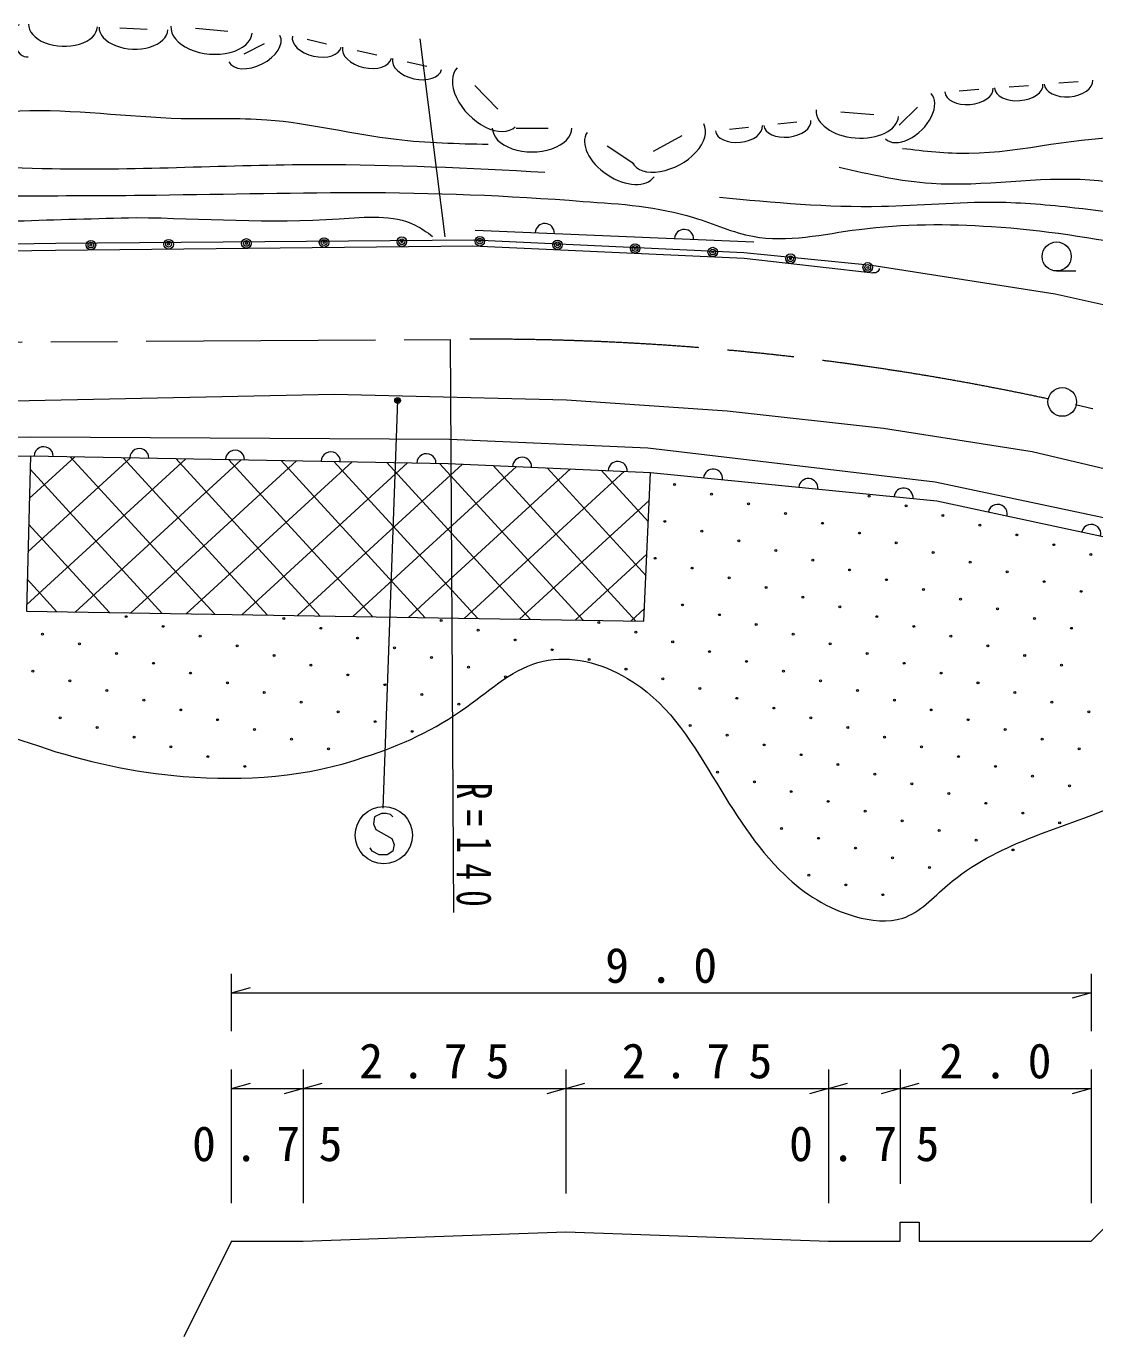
# Model space of a CAD drawing. Units: millimetres, scale not verified. Extents: x 40000 to 680000, y 20000 to 380000.
# Drawn here: x 115223 to 171159, y 239670 to 308282 of the extents above; entities that cross this region are included whole.
import ezdxf

# ---------------------------------------------------------------- set-up
doc = ezdxf.new("R2010")
doc.units = ezdxf.units.MM
doc.header["$LTSCALE"] = 1000
doc.linetypes.add('CHAIN', pattern=[18.5, 12, -1.5, 3.5, -1.5])
for name, color, linetype, lineweight in [('M-BGD', 7, 'Continuous', 13), ('M-BMK', 2, 'CHAIN', 13), ('M-BMK-SRVR', 3, 'Continuous', 13), ('M-STR-HTXT', 7, 'Continuous', 13), ('M-STR-STRC', 7, 'Continuous', 13)]:
    doc.layers.add(name, color=color, linetype=linetype, lineweight=lineweight)
doc.styles.add('ＭＳ ゴシック', font='')
doc.styles.get('ＭＳ ゴシック').set_extended_font_data('MS Gothic')

msp = doc.modelspace()

# ---------------------------------------------------------------- hatches: boundary and pattern name
at = {"layer": 'M-BGD'}
h = msp.add_hatch(dxfattribs=at)
h.set_pattern_fill('USER', color=256, style=0, pattern_type=2)
h.set_pattern_definition([(222.5178, (229703, 192999), (1351.638, -1474.135), []), (312.5178, (229703, 192999), (1474.135, 1351.638), [])])
h.paths.add_polyline_path([(115441, 285783), (137318, 285381), (147910, 284922), (147561, 277129), (115231, 277655)])

# ---------------------------------------------------------------- linework, layer by layer
for p, q in [((120119, 308193), (121559, 308134)), ((124077, 308171), (125777, 308028)), ((126633, 306835), (127703, 307383)), ((129924, 307595), (130947, 307365)), ((132548, 307006), (133571, 306776)), ((135172, 306416), (136195, 306186)), ((169273, 305310), (170288, 305389)), ((138700, 305181), (139914, 303943)), ((164066, 304903), (165081, 304982)), ((166669, 305106), (167685, 305186)), ((160921, 303097), (161873, 304049)), ((154570, 303165), (155557, 303272)), ((157865, 303796), (159589, 303653)), ((140872, 302949), (142537, 302949)), ((152037, 302890), (153025, 302997)), ((145634, 302027), (147038, 301099)), ((148067, 301748), (149566, 302557)), ((138724, 297610), (153306, 296989)), ((159246, 295408), (159545, 295375)), ((169163, 295468), (170163, 295468)), ((125969, 255670), (125969, 258670)), ((170969, 258671), (170969, 255671)), ((125969, 257670), (126969, 257950)), ((125969, 257670), (170969, 257671)), ((170969, 257671), (169969, 257391)), ((125969, 246670), (125969, 253670)), ((129719, 253670), (129719, 246670)), ((143469, 253671), (143469, 247171)), ((157219, 253671), (157219, 246671)), ((160969, 253671), (160969, 247671)), ((170969, 253671), (170969, 246671)), ((125969, 252670), (126969, 252950)), ((125969, 252670), (129719, 252670)), ((129719, 252670), (128719, 252390)), ((129719, 252670), (130719, 252950)), ((129719, 252670), (143469, 252671)), ((143469, 252671), (142469, 252391)), ((143469, 252671), (144469, 252951)), ((143469, 252671), (157219, 252671)), ((157219, 252671), (156219, 252391)), ((157219, 252671), (158219, 252951)), ((157219, 252671), (160969, 252671)), ((160969, 252671), (159969, 252391)), ((160969, 252671), (161969, 252951)), ((160969, 252671), (170969, 252671)), ((170969, 252671), (169969, 252391)), ((125969, 244670), (123469, 239670)), ((125969, 244670), (129719, 244670))]:
    msp.add_line(p, q, dxfattribs=at)
for points in [[(70468, 301477), (76235, 301003), (76090, 296297), (116768, 296928), (138659, 297106), (152785, 296440), (159485, 295775), (169086, 294266), (177249, 292448), (181021, 291338)], [(69786, 295893), (116757, 296550), (138610, 296791), (152809, 296130), (159246, 295408)], [(159871, 295590), (159866, 295550), (159840, 295492), (159804, 295446), (159749, 295402), (159696, 295378), (159624, 295366), (159545, 295375)], [(68965, 289175), (81154, 288455), (109477, 288570), (131341, 289027), (143503, 288723), (151912, 288152), (160093, 287239), (167879, 286021), (176516, 283967), (192635, 278911), (196440, 276666), (200854, 272556), (205025, 265099), (206586, 262036)], [(182044, 276941), (182618, 277343), (181240, 280157), (173431, 282166), (162808, 284406), (147764, 286185), (137378, 286644), (115444, 286759), (77330, 286701), (72105, 286816), (68697, 286976)], [(68542, 285707), (115441, 285783), (137318, 285381), (147910, 284922), (162896, 283429), (173374, 281190), (179460, 279755), (182044, 276941)], [(115441, 285783), (115231, 277655), (147561, 277129), (147910, 284922)], [(129719, 244670), (143469, 245171), (157219, 244671), (160969, 244671), (160969, 245671), (161969, 245671), (161969, 244671), (170969, 244671), (175969, 249671)]]:
    msp.add_lwpolyline(points, dxfattribs=at)
for centre, radius in [((122678, 296866), 250), ((126747, 296911), 250), ((130816, 296955), 250), ((130816, 296955), 150), ((134885, 297000), 250), ((134885, 297000), 150), ((138968, 297025), 250), ((138968, 297025), 150), ((118609, 296821), 250), ((118609, 296821), 150), ((118609, 296821), 50), ((122678, 296866), 150), ((122678, 296866), 50), ((126747, 296911), 150), ((126747, 296911), 50), ((130816, 296955), 50), ((134885, 297000), 50), ((138968, 297025), 50), ((143032, 296836), 250), ((143032, 296836), 150), ((143032, 296836), 50), ((147097, 296646), 250), ((147097, 296646), 150), ((147097, 296646), 50), ((151162, 296457), 250), ((151162, 296457), 150), ((151162, 296457), 50), ((169163, 296228), 760), ((155230, 296110), 250), ((155230, 296110), 150), ((155230, 296110), 50), ((159274, 295656), 250), ((159274, 295656), 150), ((159274, 295656), 50), ((149165, 284294), 50), ((151099, 283785), 50), ((159345, 283683), 50), ((153033, 283276), 50), ((154967, 282767), 50), ((161279, 283174), 50), ((163213, 282665), 50), ((148656, 282359), 50), ((156902, 282258), 50), ((165147, 282156), 50), ((150590, 281850), 50), ((152524, 281342), 50), ((158836, 281749), 50), ((167081, 281647), 50), ((154458, 280833), 50), ((160770, 281240), 50), ((162704, 280731), 50), ((169016, 281138), 50), ((170950, 280629), 50), ((148147, 280425), 50), ((150081, 279916), 50), ((156393, 280324), 50), ((164638, 280222), 50), ((152015, 279407), 50), ((158327, 279815), 50), ((160261, 279306), 50), ((166572, 279713), 50), ((168507, 279204), 50), ((153950, 278898), 50), ((162195, 278797), 50), ((170441, 278695), 50), ((149572, 277982), 50), ((155884, 278389), 50), ((157818, 277881), 50), ((164129, 278288), 50), ((120458, 277371), 50), ((128704, 277269), 50), ((136949, 277168), 50), ((151506, 277473), 50), ((159752, 277372), 50), ((166063, 277779), 50), ((167998, 277270), 50), ((122392, 276862), 50), ((130638, 276760), 50), ((138884, 276659), 50), ((145195, 277066), 50), ((147129, 276557), 50), ((153441, 276964), 50), ((161686, 276863), 50), ((169932, 276761), 50), ((116081, 276455), 50), ((118015, 275946), 50), ((124327, 276353), 50), ((126261, 275844), 50), ((132572, 276251), 50), ((140818, 276150), 50), ((149063, 276048), 50), ((155375, 276455), 50), ((157309, 275946), 50), ((163620, 276354), 50), ((165554, 275845), 50), ((119949, 275437), 50), ((128195, 275335), 50), ((134506, 275742), 50), ((136440, 275233), 50), ((142752, 275641), 50), ((144686, 275132), 50), ((150997, 275539), 50), ((159243, 275437), 50), ((167489, 275336), 50), ((115572, 274520), 50), ((121883, 274928), 50), ((123818, 274419), 50), ((130129, 274826), 50), ((138375, 274724), 50), ((146620, 274623), 50), ((152932, 275030), 50), ((154866, 274521), 50), ((161177, 274928), 50), ((163111, 274419), 50), ((169423, 274827), 50), ((117506, 274011), 50), ((125752, 273910), 50), ((132063, 274317), 50), ((133997, 273808), 50), ((140309, 274215), 50), ((148554, 274114), 50), ((156800, 274012), 50), ((165046, 273911), 50), ((119440, 273503), 50), ((127686, 273401), 50), ((135932, 273299), 50), ((150489, 273605), 50), ((152423, 273096), 50), ((158734, 273503), 50), ((166980, 273402), 50), ((121375, 272994), 50), ((123309, 272485), 50), ((129620, 272892), 50), ((131554, 272383), 50), ((137866, 272790), 50), ((154357, 272587), 50), ((160668, 272994), 50), ((162602, 272485), 50), ((168914, 272893), 50), ((170848, 272384), 50), ((116997, 272077), 50), ((125243, 271976), 50), ((133488, 271874), 50), ((149980, 271671), 50), ((156291, 272078), 50), ((164537, 271976), 50), ((118931, 271568), 50), ((120866, 271059), 50), ((127177, 271467), 50), ((135423, 271365), 50), ((151914, 271162), 50), ((158225, 271569), 50), ((160159, 271060), 50), ((166471, 271467), 50), ((122800, 270550), 50), ((129111, 270958), 50), ((131045, 270449), 50), ((153848, 270653), 50), ((162093, 270551), 50), ((168405, 270958), 50), ((170339, 270450), 50), ((124734, 270042), 50), ((155782, 270144), 50), ((157716, 269635), 50), ((164028, 270042), 50), ((126668, 269533), 50), ((151405, 269228), 50), ((159650, 269126), 50), ((165962, 269533), 50), ((167896, 269024), 50), ((153339, 268719), 50), ((161585, 268617), 50), ((169830, 268515), 50), ((155273, 268210), 50), ((157207, 267701), 50), ((163519, 268108), 50), ((165453, 267599), 50), ((159141, 267192), 50), ((167387, 267090), 50), ((154764, 266276), 50), ((161076, 266683), 50), ((163010, 266174), 50), ((169321, 266581), 50), ((156698, 265767), 50), ((164944, 265665), 50), ((158632, 265258), 50), ((166878, 265156), 50), ((160567, 264749), 50), ((162501, 264240), 50), ((156189, 263832), 50), ((158124, 263324), 50), ((160058, 262815), 50)]:
    msp.add_circle(centre, radius, dxfattribs=at)
for centre, start, end in [((142369, 297455), 357.56133, 177.56133), ((149660, 297144), 357.56133, 177.56133), ((116137, 285770), 358.94847, 178.94847), ((121146, 285678), 358.94847, 178.94847), ((126155, 285586), 358.94847, 178.94847), ((131164, 285494), 358.94847, 178.94847), ((136173, 285402), 358.94847, 178.94847), ((141179, 285214), 357.51779, 177.51779), ((146185, 284997), 357.51779, 177.51779), ((151177, 284597), 354.31217, 174.31217), ((156162, 284100), 354.31217, 174.31217), ((161147, 283604), 354.31217, 174.31217), ((166077, 282750), 347.9364, 167.9364), ((170976, 281703), 347.9364, 167.9364)]:
    msp.add_arc(centre, 500, start, end, dxfattribs=at)
for centre, major_axis, start_param, end_param in [((115086, 307516), (238, -833), 3.141593, 6.283185), ((117148, 308316), (-1800, 74), 0, 3.141593), ((120839, 308164), (-1800, 74), 0, 3.141593), ((124927, 308099), (-2125, 178), 0, 3.141593), ((127168, 307109), (1339, 684), 3.141593, 6.283185), ((130436, 307480), (1279, -288), 3.141593, 6.283185), ((133060, 306891), (1279, -288), 3.141593, 6.283185), ((135684, 306301), (1279, -288), 3.141593, 6.283185), ((139307, 304562), (-1517, 1547), 0, 3.141593), ((169780, 305350), (1269, 99), 3.141593, 6.283185), ((161397, 303573), (-1190, -1190), 0, 3.141593), ((164573, 304943), (1269, 99), 3.141593, 6.283185), ((167177, 305146), (1269, 99), 3.141593, 6.283185), ((155064, 303218), (1235, 134), 3.141593, 6.283185), ((158727, 303725), (2154, -178), 3.141593, 6.283185), ((141704, 302949), (-2082, 0), 0, 3.141593), ((146336, 301563), (1755, -1160), 3.141593, 6.283185), ((148817, 302153), (-1874, -1011), 0, 3.141593), ((152531, 302944), (1234, 134), 3.141593, 6.283185)]:
    msp.add_ellipse(centre, major_axis=major_axis, ratio=0.6, start_param=start_param, end_param=end_param, dxfattribs=at)
for points, knots in [([(76235, 301003), (78404, 301013), (80572, 301023), (82737, 301118), (85493, 301239), (88243, 301499), (90997, 301703), (94273, 301945), (97553, 302109), (100828, 302361), (103047, 302522), (105264, 302701), (107475, 302982), (109949, 303304), (112415, 303768), (114894, 303859), (117695, 303950), (120511, 303536), (123332, 303457), (124833, 303427), (126337, 303496), (127827, 303384), (130093, 303215), (132326, 302630), (134588, 302361), (136186, 302171), (137799, 302138), (139412, 302106)], [0, 0, 0, 0, 1, 1, 1, 2, 2, 2, 3, 3, 3, 4, 4, 4, 5, 5, 5, 6, 6, 6, 7, 7, 7, 8, 8, 8, 9, 9, 9, 9]), ([(161095, 301887), (162252, 301753), (163408, 301619), (164567, 301631), (167428, 301661), (170306, 302579), (173119, 302435), (175673, 302304), (178172, 301298), (180612, 300279), (182286, 299637), (183953, 298996), (185358, 297940), (187317, 296434), (188760, 294150), (190840, 292970), (192406, 292068), (194332, 291789), (196213, 291471), (199537, 290910), (202721, 290228), (205788, 289133), (208650, 288111), (211410, 286730), (214171, 285350)], [0, 0, 0, 0, 1, 1, 1, 2, 2, 2, 3, 3, 3, 4, 4, 4, 5, 5, 5, 6, 6, 6, 7, 7, 7, 8, 8, 8, 8]), ([(76191, 299586), (77281, 299496), (78370, 299405), (79458, 299400), (82130, 299388), (84791, 299896), (87462, 300168), (90864, 300514), (94282, 300478), (97695, 300606), (101203, 300777), (104708, 301077), (108216, 301082), (111005, 301073), (113795, 300879), (116585, 300826), (121212, 300738), (125842, 301036), (130468, 301045), (134439, 301054), (138409, 300849), (142378, 300644)], [0, 0, 0, 0, 1, 1, 1, 2, 2, 2, 3, 3, 3, 4, 4, 4, 5, 5, 5, 6, 6, 6, 7, 7, 7, 7]), ([(157783, 300900), (159384, 300533), (160984, 300167), (162607, 300059), (165357, 299877), (168170, 300437), (170903, 300242), (173274, 300073), (175585, 299335), (177920, 298634), (180475, 297936), (183089, 297295), (185193, 295784), (186468, 294849), (187553, 293601), (188880, 292787), (190508, 291786), (192498, 291436), (194399, 290923), (196655, 290314), (198785, 289474), (200904, 288584), (202921, 287737), (204928, 286845), (206934, 285953)], [0, 0, 0, 0, 1, 1, 1, 2, 2, 2, 3, 3, 3, 4, 4, 4, 5, 5, 5, 6, 6, 6, 7, 7, 7, 8, 8, 8, 8]), ([(76146, 298119), (77909, 298025), (79671, 297931), (81428, 298011), (83319, 298097), (85202, 298385), (87093, 298486), (89135, 298596), (91186, 298489), (93233, 298487), (97856, 298512), (102463, 299026), (107080, 299254), (111824, 299457), (116577, 299378), (121329, 299437), (125068, 299478), (128804, 299564), (132549, 299584), (136494, 299567), (140434, 299427), (144385, 299109), (146336, 298984), (148292, 298843), (150160, 298268), (151203, 297941), (152217, 297475), (153266, 297282), (155057, 296947), (156946, 297396), (158817, 297647), (161149, 297941), (163457, 297950), (165761, 297793), (168429, 297648), (171074, 297164), (173728, 296734), (175608, 296373), (177445, 295978), (179425, 295637), (181252, 295339), (183223, 295126), (184432, 293883), (184781, 293527), (185068, 293087), (185419, 292714), (185975, 292122), (186687, 291694), (187429, 291362), (188482, 290873), (189610, 290598), (190718, 290265), (192999, 289581), (195199, 288656), (197365, 287671), (198825, 287007), (200270, 286315), (201714, 285624)], [0, 0, 0, 0, 1, 1, 1, 2, 2, 2, 3, 3, 3, 4, 4, 4, 5, 5, 5, 6, 6, 6, 7, 7, 7, 8, 8, 8, 9, 9, 9, 10, 10, 10, 11, 11, 11, 12, 12, 12, 13, 13, 13, 14, 14, 14, 15, 15, 15, 16, 16, 16, 17, 17, 17, 18, 18, 18, 19, 19, 19, 19]), ([(151515, 299328), (154340, 299062), (157165, 298796), (159993, 298853), (161991, 298894), (163990, 299096), (165987, 299073), (167366, 299056), (168743, 298933), (170117, 298780), (172296, 298533), (174455, 298168), (176618, 297757), (178341, 297405), (180050, 297005), (181734, 296442), (182849, 296083), (183963, 295673), (184878, 294980), (185790, 294284), (186502, 293308), (187399, 292604), (188682, 291586), (190341, 291119), (191963, 290667), (193669, 290193), (195334, 289735), (196934, 289096), (198991, 288274), (200941, 287150), (202891, 286026)], [0, 0, 0, 0, 1, 1, 1, 2, 2, 2, 3, 3, 3, 4, 4, 4, 5, 5, 5, 6, 6, 6, 7, 7, 7, 8, 8, 8, 9, 9, 9, 10, 10, 10, 10]), ([(76125, 297427), (78404, 297219), (80683, 297012), (82966, 296951), (86410, 296859), (89860, 297101), (93308, 297280), (98367, 297544), (103420, 297676), (108475, 297866), (112639, 298023), (116801, 298164), (120970, 298268), (124470, 298222), (127909, 297953), (131605, 298195), (132993, 298286), (134417, 298448), (135584, 297866), (135902, 297708), (136200, 297494), (136498, 297281)], [0, 0, 0, 0, 1, 1, 1, 2, 2, 2, 3, 3, 3, 4, 4, 4, 5, 5, 5, 6, 6, 6, 7, 7, 7, 7]), ([(67232, 274991), (68334, 275334), (69435, 275677), (70544, 275728), (72210, 275805), (73892, 275222), (75519, 274619), (78001, 273699), (80354, 272731), (82819, 271933), (84182, 271472), (85577, 271098), (86995, 270912), (88808, 270695), (90638, 270877), (92538, 270823), (93839, 270777), (95178, 270608), (96314, 271001), (97610, 271425), (98655, 272492), (99778, 273533), (101063, 274708), (102427, 275818), (104042, 276020), (104832, 276134), (105692, 276017), (106441, 275709), (107549, 275260), (108418, 274396), (109373, 273666), (111303, 272169), (113557, 271331), (115858, 270601), (118309, 269768), (120844, 269221), (123445, 269002), (126660, 268752), (129951, 268977), (132950, 270024), (134829, 270618), (136602, 271441), (138280, 272645), (139583, 273582), (140802, 274716), (142278, 275043), (143695, 275370), (145354, 274942), (146667, 274155), (148682, 272994), (149953, 271020), (151153, 269003), (152299, 267115), (153371, 265350), (154929, 263850), (155946, 262858), (157189, 262067), (158615, 261674), (159445, 261439), (160343, 261337), (161103, 261585), (161998, 261885), (162693, 262669), (163457, 263318), (166027, 265534), (169285, 266209), (172287, 267493), (174117, 268392), (175819, 269467), (177618, 270602), (178912, 271420), (180256, 272269), (180993, 273490), (181599, 274493), (181794, 275747), (181989, 277001)], [0, 0, 0, 0, 1, 1, 1, 2, 2, 2, 3, 3, 3, 4, 4, 4, 5, 5, 5, 6, 6, 6, 7, 7, 7, 8, 8, 8, 9, 9, 9, 10, 10, 10, 11, 11, 11, 12, 12, 12, 13, 13, 13, 14, 14, 14, 15, 15, 15, 16, 16, 16, 17, 17, 17, 18, 18, 18, 19, 19, 19, 20, 20, 20, 21, 21, 21, 22, 22, 22, 23, 23, 23, 24, 24, 24, 25, 25, 25, 25])]:
    msp.add_open_spline(points, degree=3, knots=knots, dxfattribs=at)
at = {"layer": 'M-BMK'}
msp.add_line((84508, 291577), (137415, 291884), dxfattribs=at)
for start, end in [(77.86337, 90.76919), (69.31317, 77.26916)]:
    msp.add_arc((139294, 151896), 140000, start, end, dxfattribs=at)
at = {"layer": 'M-BMK-SRVR'}
msp.add_circle((169455, 288609), 750, dxfattribs=at)
at = {"layer": 'M-STR-HTXT'}
msp.add_line((137415, 291884), (137589, 261884), dxfattribs=at)
at = {"layer": 'M-STR-STRC'}
for p, q in [((135834, 307616), (137142, 297259)), ((134664, 288684), (133888, 267339))]:
    msp.add_line(p, q, dxfattribs=at)
msp.add_lwpolyline([(134420, 266888), (134300, 267008), (134060, 267068), (133820, 267068), (133460, 266888), (133400, 266528), (133520, 266228), (134360, 265748), (134480, 265448), (134420, 265088), (134120, 264908), (133700, 264908), (133340, 265088), (133220, 265268)], dxfattribs=at)
for centre, radius in [((134664, 288684), 150), ((134664, 288684), 90), ((134664, 288684), 30), ((133940, 265928), 1500)]:
    msp.add_circle(centre, radius, dxfattribs=at)

# ---------------------------------------------------------------- texts
at = {"layer": 'M-BGD', "char_height": 1833, "attachment_point": 7, "rotation": 0.001, "style": 'ＭＳ ゴシック'}
for s, insert in [('\\T1.85;9.0', (145531, 258171)), ('\\T1.77;2.75', (132656, 253170)), ('\\T1.77;2.75', (146406, 253171)), ('\\T1.85;2.0', (163031, 253171)), ('\\T1.77;0.75', (123906, 248835)), ('\\T1.77;0.75', (155156, 248836))]:
    msp.add_mtext(s, dxfattribs=dict(at, insert=insert))
at = {"layer": 'M-STR-HTXT', "insert": (137742, 268678), "char_height": 1833, "attachment_point": 7, "rotation": 269.901, "style": 'ＭＳ ゴシック'}
msp.add_mtext('\\T1.61;\\W0.7;R=140', dxfattribs=at)

doc.saveas('drawing.dxf')
